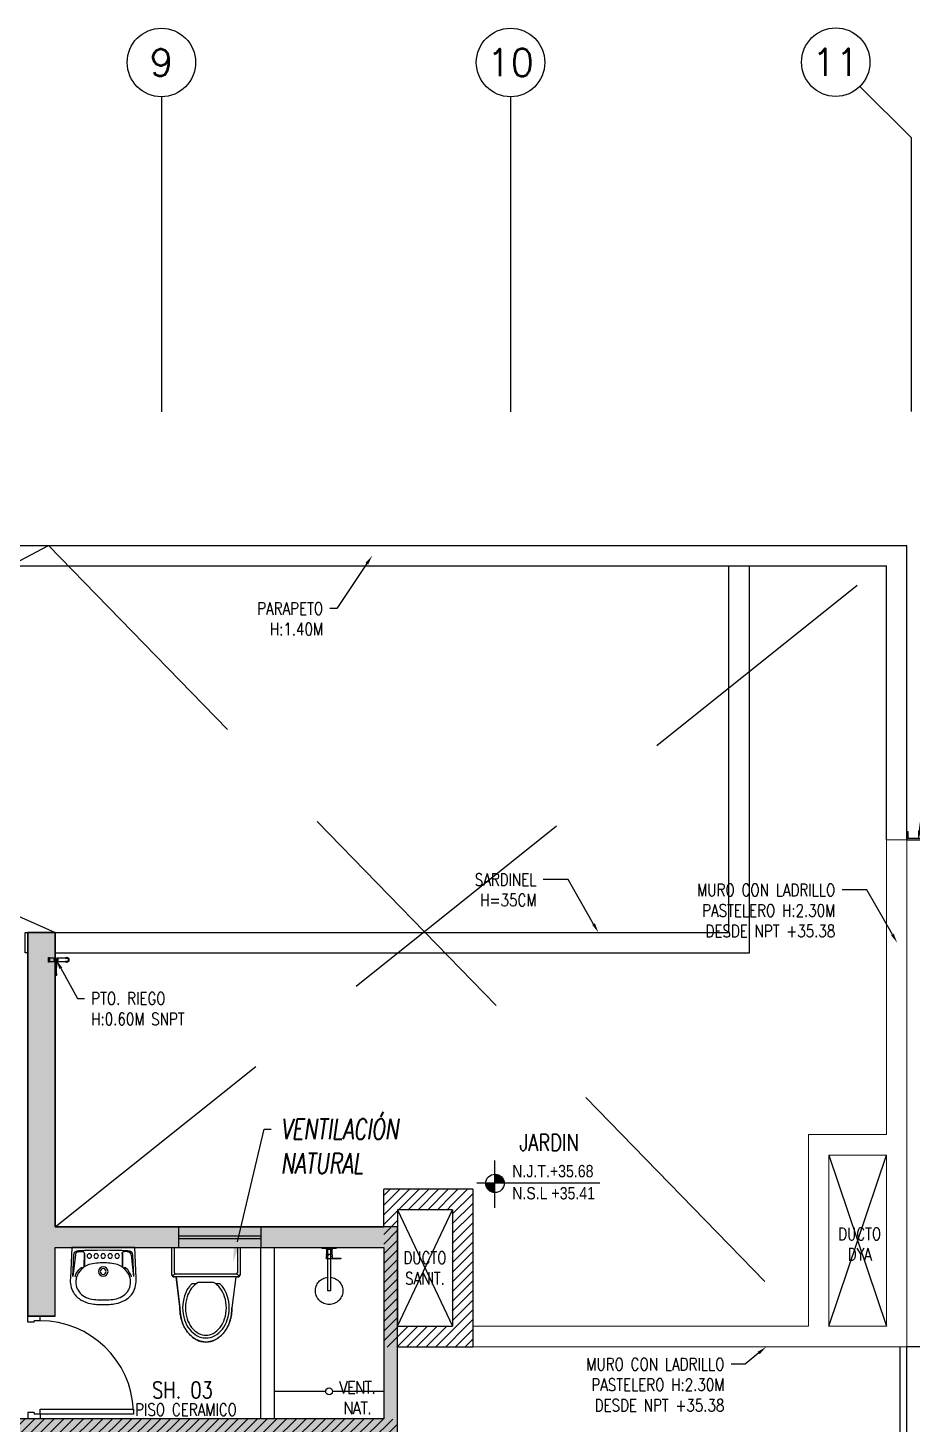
# Model space of a CAD drawing. Header units: millimetres. Extents: x -3 to 53, y -269 to 39.
# Drawn here: x 16.6 to 23.06, y -157.05 to -146.86 of the extents above; entities that cross this region are included whole.
import ezdxf
from ezdxf import colors
from ezdxf.entities.mleader import LeaderData, LeaderLine
from ezdxf.enums import TextEntityAlignment as Align
from ezdxf.math import Vec2, Vec3

# ---------------------------------------------------------------- set-up
doc = ezdxf.new("R2010")
doc.units = ezdxf.units.MM
doc.header["$LTSCALE"] = 15
for name, pattern in [('HIDDEN2', [0.1875, 0.125, -0.0625]), ('PHANTOM', [63.5, 31.75, -6.35, 6.35, -6.35, 6.35, -6.35]), ('PHANTOM2', [1.25, 0.625, -0.125, 0.125, -0.125, 0.125, -0.125])]:
    doc.linetypes.add(name, pattern=pattern)
doc.layers.get('0').update_dxf_attribs({"color": 250})
for name, color, linetype in [('A-EJES', 251, 'PHANTOM'), ('A-EST HATCH', 250, 'Continuous'), ('A-EST PLACAS', 250, 'Continuous'), ('A-EST VIGAS', 250, 'HIDDEN2'), ('A-LINEAS', 250, 'Continuous'), ('A-MOBILIARIO', 250, 'Continuous'), ('A-MURO BAJO', 251, 'Continuous'), ('A-NIVELES-NPT', 252, 'Continuous'), ('A-PROYECCIONES', 250, 'HIDDEN2'), ('A-SANITARIOS', 250, 'Continuous'), ('A-TEXTO-ACABADO PISO', 250, 'Continuous'), ('A-TEXTO-AMBIENTE', 252, 'Continuous'), ('A-TEXTO-INDICACIONES', 250, 'Continuous'), ('A_30_Sanitarios', 250, 'Continuous'), ('DLP_MOBILIARIO FIJO', 250, 'Continuous'), ('L3 Equipos y Ductos', 160, 'Continuous'), ('L6 Linea fina', 141, 'Continuous'), ('MURO CF 60', 250, 'Continuous')]:
    doc.layers.add(name, color=color, linetype=linetype)
doc.layers.add('A-MUROS', color=252, linetype='Continuous', lineweight=30)
doc.layers.add('DLP_MURO ALTO', color=250, linetype='Continuous', lineweight=20)
doc.styles.add('JNV ING', font='romans.shx', dxfattribs={"width": 0.7, "oblique": 8, "height": 0.15})
doc.styles.add('R80', font='ARIALN.TTF', dxfattribs={"height": 2.03})
doc.styles.add('ROMANS', font='romans.shx', dxfattribs={"width": 0.8})
doc.styles.add('TXT_COTAS', font='romans.shx', dxfattribs={"width": 0.8})
pattern_1 = [(45, (359.999406, -111.216353), (-0.035355339, 0.035355339), [])]

# ---------------------------------------------------------------- blocks, each defined once
blk = doc.blocks.new('TEXTO DUCTOS PT')
at = {"layer": 'A-TEXTO-INDICACIONES', "char_height": 0.09, "width": 0.4157, "attachment_point": 5, "style": 'ROMANS'}
for s, insert in [('\\pxsm1,t16;DUCTO DYA', (21.325, -5.575, 0)), ('\\pxsm1,t16;DUCTO SANIT.', (18.15, -5.75, 0))]:
    blk.add_mtext(s, dxfattribs=dict(at, insert=insert))
blk = doc.blocks.new('EST.P11')
at = {"layer": 'A-EST HATCH'}
h = blk.add_hatch(color=256, dxfattribs=at)
h.dxf.hatch_style = 1
h.paths.add_polyline_path([(6.3, 0.65), (4.7, 0.65), (4.7, 0.45), (6.3, 0.45)])
h.paths.add_polyline_path([(6.3, 7.8), (4.7, 7.8), (4.7, 7.6), (6.3, 7.6)])
h.paths.add_polyline_path([(16.8, 4.95), (16.8, 5.45), (19.2, 5.45), (19.2, 4.2), (10.55, 4.2), (10.55, 4.05), (19.2, 4.05), (19.2, 2.8), (16.8, 2.8), (16.8, 3.3), (16.6, 3.3), (16.6, 0.5), (16.8, 0.5), (16.8, 2.65), (19.3, 2.65), (19.3, 5.6), (16.8, 5.6), (16.8, 7.75), (16.6, 7.75), (16.6, 4.95)])
h.paths.add_polyline_path([(10.5, 0.5), (10.5, 7.75), (10.35, 7.75), (10.35, 5.75), (8.7, 5.75), (8.7, 5.101), (8.85, 5.101), (8.85, 5.6), (10.35, 5.6), (10.35, 2.65), (8.85, 2.65), (8.85, 3.15), (8.7, 3.149), (8.7, 2.5), (10.35, 2.5), (10.35, 0.5)])
h.paths.add_polyline_path([(2.95, 1.5), (4.85, 1.5), (4.85, 1.65), (3.1, 1.65), (3.1, 4.05), (10.3, 4.05), (10.3, 4.2), (3.1, 4.2), (3.1, 6.6), (4.85, 6.6), (4.85, 6.75), (2.95, 6.75)])
at = {"layer": 'A-EST PLACAS'}
blk.add_lwpolyline([(16.8, 4.95), (16.8, 5.45), (19.2, 5.45), (19.2, 4.2), (10.55, 4.2), (10.55, 4.05), (19.2, 4.05), (19.2, 2.8), (16.8, 2.8), (16.8, 3.3), (16.6, 3.3), (16.6, 0.5), (16.8, 0.5), (16.8, 2.65), (19.3, 2.65), (19.3, 5.6), (16.8, 5.6), (16.8, 7.75), (16.6, 7.75), (16.6, 4.95)], close=True, dxfattribs=at)
blk = doc.blocks.new('SIFON JET_PLANTA')
for p, q in [((-0.215, 0.218, 0), (-0.44, 0.19, 0)), ((-0.215, -0.23, 0), (-0.215, 0.23, 0)), ((-0.209, 0.244, 0), (-0.192, 0.227, 0)), ((-0.195, 0.25, 0), (0, 0.25, 0)), ((-0.195, -0.22, 0), (-0.195, 0.22, 0)), ((-0.185, 0.23, 0), (0, 0.23, 0)), ((0, 0.25, 0), (0, -0.25, 0)), ((-0.265, 0.072, 0), (-0.265, 0.103, 0)), ((-0.255, -0.056, 0), (-0.255, 0.056, 0)), ((-0.265, -0.103, 0), (-0.265, -0.072, 0)), ((-0.215, -0.218, 0), (-0.44, -0.19, 0)), ((-0.209, -0.244, 0), (-0.192, -0.227, 0)), ((0, -0.25, 0), (-0.195, -0.25, 0)), ((0, -0.23, 0), (-0.185, -0.23, 0))]:
    blk.add_line(p, q)
at = {"extrusion": (-2.64698e-23, 6.61744e-24, -1)}
for p, q in [((-0.432, 0.191, 0), (-0.215, 0.218, 0)), ((-0.215, 0.232, 0), (-0.214, 0.236, 0)), ((-0.215, 0.228, 0), (-0.215, 0.232, 0)), ((-0.215, 0.223, 0), (-0.215, 0.228, 0)), ((-0.215, 0.218, 0), (-0.215, 0.223, 0)), ((-0.214, 0.236, 0), (-0.213, 0.239, 0)), ((-0.213, 0.239, 0), (-0.211, 0.242, 0)), ((-0.211, 0.242, 0), (-0.209, 0.244, 0)), ((-0.209, 0.244, 0), (-0.208, 0.245, 0)), ((-0.208, 0.245, 0), (-0.205, 0.247, 0)), ((-0.205, 0.247, 0), (-0.201, 0.249, 0)), ((-0.201, 0.249, 0), (-0.195, 0.25, 0)), ((-0.195, 0.25, 0), (-0.195, 0.25, 0)), ((-0.195, 0.25, 0), (-0.161, 0.25, 0)), ((-0.161, 0.25, 0), (-0.097, 0.25, 0)), ((-0.097, 0.25, 0), (-0.032, 0.25, 0)), ((-0.032, 0.25, 0), (0, 0.25, 0)), ((0, 0.25, 0), (0, -0.25, 0)), ((-0.653, 0.098, 0), (-0.65, 0.102, 0)), ((-0.65, 0.102, 0), (-0.645, 0.108, 0)), ((-0.645, 0.108, 0), (-0.639, 0.115, 0)), ((-0.639, 0.115, 0), (-0.633, 0.121, 0)), ((-0.633, 0.121, 0), (-0.63, 0.123, 0)), ((-0.63, 0.123, 0), (-0.625, 0.128, 0)), ((-0.625, 0.128, 0), (-0.621, 0.131, 0)), ((-0.621, 0.131, 0), (-0.617, 0.134, 0)), ((-0.617, 0.134, 0), (-0.611, 0.139, 0)), ((-0.611, 0.139, 0), (-0.606, 0.142, 0)), ((-0.606, 0.142, 0), (-0.6, 0.146, 0)), ((-0.6, 0.146, 0), (-0.596, 0.148, 0)), ((-0.596, 0.148, 0), (-0.591, 0.152, 0)), ((-0.591, 0.152, 0), (-0.586, 0.154, 0)), ((-0.586, 0.154, 0), (-0.579, 0.158, 0)), ((-0.579, 0.158, 0), (-0.569, 0.163, 0)), ((-0.569, 0.163, 0), (-0.552, 0.17, 0)), ((-0.552, 0.17, 0), (-0.546, 0.172, 0)), ((-0.546, 0.172, 0), (-0.538, 0.175, 0)), ((-0.538, 0.175, 0), (-0.535, 0.176, 0)), ((-0.535, 0.176, 0), (-0.526, 0.178, 0)), ((-0.526, 0.178, 0), (-0.522, 0.18, 0)), ((-0.522, 0.18, 0), (-0.515, 0.181, 0)), ((-0.515, 0.181, 0), (-0.508, 0.183, 0)), ((-0.508, 0.183, 0), (-0.502, 0.184, 0)), ((-0.502, 0.184, 0), (-0.486, 0.187, 0)), ((-0.486, 0.187, 0), (-0.476, 0.188, 0)), ((-0.476, 0.188, 0), (-0.473, 0.188, 0)), ((-0.473, 0.188, 0), (-0.464, 0.189, 0)), ((-0.464, 0.189, 0), (-0.455, 0.19, 0)), ((-0.455, 0.19, 0), (-0.449, 0.19, 0)), ((-0.449, 0.19, 0), (-0.44, 0.19, 0)), ((-0.44, 0.19, 0), (-0.432, 0.191, 0)), ((-0.69, 0.01, 0), (-0.689, 0.014, 0)), ((-0.69, 0.004, 0), (-0.69, 0.01, 0)), ((-0.69, 0, 0), (-0.69, 0.004, 0)), ((-0.689, 0.019, 0), (-0.688, 0.024, 0)), ((-0.689, 0.014, 0), (-0.689, 0.019, 0)), ((-0.688, 0.024, 0), (-0.687, 0.028, 0)), ((-0.688, 0.024, 0), (-0.688, 0.024, 0)), ((-0.687, 0.031, 0), (-0.685, 0.036, 0)), ((-0.687, 0.028, 0), (-0.687, 0.031, 0)), ((-0.685, 0.036, 0), (-0.684, 0.042, 0)), ((-0.685, 0.036, 0), (-0.685, 0.036, 0)), ((-0.684, 0.042, 0), (-0.682, 0.048, 0)), ((-0.684, 0.042, 0), (-0.684, 0.042, 0)), ((-0.682, 0.048, 0), (-0.68, 0.052, 0)), ((-0.68, 0.052, 0), (-0.679, 0.055, 0)), ((-0.679, 0.055, 0), (-0.678, 0.058, 0)), ((-0.678, 0.058, 0), (-0.674, 0.066, 0)), ((-0.674, 0.066, 0), (-0.672, 0.07, 0)), ((-0.674, 0.066, 0), (-0.674, 0.066, 0)), ((-0.672, 0.07, 0), (-0.671, 0.073, 0)), ((-0.671, 0.073, 0), (-0.669, 0.076, 0)), ((-0.669, 0.076, 0), (-0.667, 0.078, 0)), ((-0.667, 0.078, 0), (-0.665, 0.082, 0)), ((-0.665, 0.082, 0), (-0.663, 0.085, 0)), ((-0.663, 0.085, 0), (-0.661, 0.088, 0)), ((-0.661, 0.088, 0), (-0.657, 0.094, 0)), ((-0.657, 0.094, 0), (-0.653, 0.098, 0)), ((-0.657, 0.094, 0), (-0.657, 0.094, 0)), ((-0.653, 0.098, 0), (-0.653, 0.098, 0)), ((-0.69, -0.007, 0), (-0.69, 0, 0)), ((-0.69, -0.011, 0), (-0.69, -0.007, 0)), ((-0.689, -0.016, 0), (-0.69, -0.011, 0)), ((-0.688, -0.023, 0), (-0.689, -0.016, 0)), ((-0.688, -0.026, 0), (-0.688, -0.023, 0)), ((-0.687, -0.03, 0), (-0.688, -0.026, 0)), ((-0.686, -0.032, 0), (-0.687, -0.03, 0)), ((-0.685, -0.036, 0), (-0.686, -0.032, 0)), ((-0.684, -0.042, 0), (-0.685, -0.036, 0)), ((-0.683, -0.046, 0), (-0.684, -0.042, 0)), ((-0.681, -0.049, 0), (-0.683, -0.046, 0)), ((-0.68, -0.052, 0), (-0.681, -0.049, 0)), ((-0.679, -0.055, 0), (-0.68, -0.052, 0)), ((-0.678, -0.058, 0), (-0.679, -0.055, 0)), ((-0.677, -0.06, 0), (-0.678, -0.058, 0)), ((-0.675, -0.064, 0), (-0.677, -0.06, 0)), ((-0.672, -0.07, 0), (-0.675, -0.064, 0)), ((-0.671, -0.073, 0), (-0.672, -0.07, 0)), ((-0.668, -0.077, 0), (-0.671, -0.073, 0)), ((-0.665, -0.083, 0), (-0.668, -0.077, 0)), ((-0.662, -0.086, 0), (-0.665, -0.083, 0)), ((-0.66, -0.09, 0), (-0.662, -0.086, 0)), ((-0.655, -0.096, 0), (-0.66, -0.09, 0)), ((-0.649, -0.103, 0), (-0.655, -0.096, 0)), ((-0.646, -0.107, 0), (-0.649, -0.103, 0)), ((-0.64, -0.114, 0), (-0.646, -0.107, 0)), ((-0.638, -0.116, 0), (-0.64, -0.114, 0)), ((-0.635, -0.119, 0), (-0.638, -0.116, 0)), ((-0.634, -0.12, 0), (-0.635, -0.119, 0)), ((-0.635, -0.119, 0), (-0.635, -0.119, 0)), ((-0.632, -0.122, 0), (-0.634, -0.12, 0)), ((-0.63, -0.123, 0), (-0.632, -0.122, 0)), ((-0.632, -0.122, 0), (-0.632, -0.122, 0)), ((-0.629, -0.124, 0), (-0.63, -0.123, 0)), ((-0.628, -0.125, 0), (-0.629, -0.124, 0)), ((-0.626, -0.127, 0), (-0.628, -0.125, 0)), ((-0.625, -0.128, 0), (-0.626, -0.127, 0)), ((-0.623, -0.129, 0), (-0.625, -0.128, 0)), ((-0.625, -0.128, 0), (-0.625, -0.128, 0)), ((-0.622, -0.13, 0), (-0.623, -0.129, 0)), ((-0.621, -0.131, 0), (-0.622, -0.13, 0)), ((-0.62, -0.132, 0), (-0.621, -0.131, 0)), ((-0.619, -0.132, 0), (-0.62, -0.132, 0)), ((-0.618, -0.133, 0), (-0.619, -0.132, 0)), ((-0.617, -0.134, 0), (-0.618, -0.133, 0)), ((-0.615, -0.135, 0), (-0.617, -0.134, 0)), ((-0.614, -0.136, 0), (-0.615, -0.135, 0)), ((-0.612, -0.138, 0), (-0.614, -0.136, 0)), ((-0.609, -0.14, 0), (-0.612, -0.138, 0)), ((-0.607, -0.141, 0), (-0.609, -0.14, 0)), ((-0.606, -0.142, 0), (-0.607, -0.141, 0)), ((-0.604, -0.143, 0), (-0.606, -0.142, 0)), ((-0.602, -0.145, 0), (-0.604, -0.143, 0)), ((-0.6, -0.146, 0), (-0.602, -0.145, 0)), ((-0.599, -0.147, 0), (-0.6, -0.146, 0)), ((-0.596, -0.148, 0), (-0.599, -0.147, 0)), ((-0.595, -0.149, 0), (-0.596, -0.148, 0)), ((-0.594, -0.15, 0), (-0.595, -0.149, 0)), ((-0.592, -0.151, 0), (-0.594, -0.15, 0)), ((-0.59, -0.152, 0), (-0.592, -0.151, 0)), ((-0.587, -0.154, 0), (-0.59, -0.152, 0)), ((-0.583, -0.156, 0), (-0.587, -0.154, 0)), ((-0.578, -0.159, 0), (-0.583, -0.156, 0)), ((-0.576, -0.16, 0), (-0.578, -0.159, 0)), ((-0.574, -0.161, 0), (-0.576, -0.16, 0)), ((-0.57, -0.163, 0), (-0.574, -0.161, 0)), ((-0.568, -0.164, 0), (-0.57, -0.163, 0)), ((-0.566, -0.164, 0), (-0.568, -0.164, 0)), ((-0.564, -0.165, 0), (-0.566, -0.164, 0)), ((-0.561, -0.166, 0), (-0.564, -0.165, 0)), ((-0.56, -0.167, 0), (-0.561, -0.166, 0)), ((-0.557, -0.168, 0), (-0.56, -0.167, 0)), ((-0.554, -0.169, 0), (-0.557, -0.168, 0)), ((-0.551, -0.171, 0), (-0.554, -0.169, 0)), ((-0.549, -0.171, 0), (-0.551, -0.171, 0)), ((-0.546, -0.172, 0), (-0.549, -0.171, 0)), ((-0.545, -0.173, 0), (-0.546, -0.172, 0)), ((-0.543, -0.173, 0), (-0.545, -0.173, 0)), ((-0.541, -0.174, 0), (-0.543, -0.173, 0)), ((-0.538, -0.175, 0), (-0.541, -0.174, 0)), ((-0.535, -0.176, 0), (-0.538, -0.175, 0)), ((-0.538, -0.175, 0), (-0.538, -0.175, 0)), ((-0.532, -0.177, 0), (-0.535, -0.176, 0)), ((-0.53, -0.178, 0), (-0.532, -0.177, 0)), ((-0.527, -0.178, 0), (-0.53, -0.178, 0)), ((-0.524, -0.179, 0), (-0.527, -0.178, 0)), ((-0.527, -0.178, 0), (-0.527, -0.178, 0)), ((-0.522, -0.18, 0), (-0.524, -0.179, 0)), ((-0.518, -0.181, 0), (-0.522, -0.18, 0)), ((-0.515, -0.181, 0), (-0.518, -0.181, 0)), ((-0.512, -0.182, 0), (-0.515, -0.181, 0)), ((-0.509, -0.183, 0), (-0.512, -0.182, 0)), ((-0.507, -0.183, 0), (-0.509, -0.183, 0)), ((-0.502, -0.184, 0), (-0.507, -0.183, 0)), ((-0.497, -0.185, 0), (-0.502, -0.184, 0)), ((-0.495, -0.185, 0), (-0.497, -0.185, 0)), ((-0.497, -0.185, 0), (-0.497, -0.185, 0)), ((-0.494, -0.186, 0), (-0.495, -0.185, 0)), ((-0.492, -0.186, 0), (-0.494, -0.186, 0)), ((-0.488, -0.186, 0), (-0.492, -0.186, 0)), ((-0.486, -0.187, 0), (-0.488, -0.186, 0)), ((-0.482, -0.187, 0), (-0.486, -0.187, 0)), ((-0.481, -0.187, 0), (-0.482, -0.187, 0)), ((-0.478, -0.188, 0), (-0.481, -0.187, 0)), ((-0.476, -0.188, 0), (-0.478, -0.188, 0)), ((-0.473, -0.188, 0), (-0.476, -0.188, 0)), ((-0.469, -0.189, 0), (-0.473, -0.188, 0)), ((-0.465, -0.189, 0), (-0.469, -0.189, 0)), ((-0.464, -0.189, 0), (-0.465, -0.189, 0)), ((-0.465, -0.189, 0), (-0.465, -0.189, 0)), ((-0.462, -0.189, 0), (-0.464, -0.189, 0)), ((-0.459, -0.189, 0), (-0.462, -0.189, 0)), ((-0.457, -0.19, 0), (-0.459, -0.189, 0)), ((-0.455, -0.19, 0), (-0.457, -0.19, 0)), ((-0.452, -0.19, 0), (-0.455, -0.19, 0)), ((-0.449, -0.19, 0), (-0.452, -0.19, 0)), ((-0.447, -0.19, 0), (-0.449, -0.19, 0)), ((-0.443, -0.19, 0), (-0.447, -0.19, 0)), ((-0.44, -0.19, 0), (-0.443, -0.19, 0)), ((-0.215, -0.218, 0), (-0.44, -0.19, 0)), ((-0.215, -0.227, 0), (-0.215, -0.218, 0)), ((-0.215, -0.23, 0), (-0.215, -0.227, 0)), ((-0.215, -0.233, 0), (-0.215, -0.23, 0)), ((-0.214, -0.237, 0), (-0.215, -0.233, 0)), ((-0.213, -0.239, 0), (-0.214, -0.237, 0)), ((-0.214, -0.237, 0), (-0.214, -0.237, 0)), ((-0.211, -0.242, 0), (-0.213, -0.239, 0)), ((-0.213, -0.239, 0), (-0.213, -0.239, 0)), ((-0.209, -0.244, 0), (-0.211, -0.242, 0)), ((-0.211, -0.242, 0), (-0.211, -0.242, 0)), ((-0.211, -0.242, 0), (-0.211, -0.242, 0)), ((-0.207, -0.246, 0), (-0.209, -0.244, 0)), ((-0.209, -0.244, 0), (-0.209, -0.244, 0)), ((-0.209, -0.244, 0), (-0.209, -0.244, 0)), ((-0.203, -0.248, 0), (-0.207, -0.246, 0)), ((-0.207, -0.246, 0), (-0.207, -0.246, 0)), ((-0.2, -0.249, 0), (-0.203, -0.248, 0)), ((-0.203, -0.248, 0), (-0.203, -0.248, 0)), ((-0.195, -0.25, 0), (-0.2, -0.249, 0)), ((0, -0.25, 0), (-0.195, -0.25, 0))]:
    blk.add_line(p, q, dxfattribs=at)
at = {"elevation": 0}
for points in [[(-0.265, 0.103, 0.0362), (-0.284, 0.12, 0.08725), (-0.353, 0.156, 0.077598), (-0.44, 0.17, 0.077598), (-0.527, 0.156, 0.08725), (-0.596, 0.12, 0.105601), (-0.644, 0.063, 0.12364), (-0.66, 0, 0.12364), (-0.644, -0.063, 0.105601), (-0.596, -0.12, 0.08725), (-0.527, -0.156, 0.077598), (-0.44, -0.17, 0.077598)], [(-0.255, 0.056, 0.100268), (-0.297, 0.104, 0.08725), (-0.36, 0.137, 0.077598), (-0.44, 0.15, 0.077598), (-0.52, 0.137, 0.08725), (-0.583, 0.104, 0.105601), (-0.627, 0.053, 0.12364), (-0.64, 0, 0.12364), (-0.627, -0.053, 0.105601), (-0.583, -0.104, 0.08725), (-0.52, -0.137, 0.077598), (-0.44, -0.15, 0.077598)], [(-0.44, -0.15, 0.077598), (-0.36, -0.137, 0.08725), (-0.297, -0.104, 0.100268), (-0.255, -0.056, 0.12364)], [(-0.44, -0.17, 0.077598), (-0.353, -0.156, 0.08725), (-0.284, -0.12, 0.0362), (-0.265, -0.103, 0.12364)]]:
    blk.add_lwpolyline(points, format="xyb", dxfattribs=at)
for centre, radius, start, end in [((-0.195, 0.23, 0), 0.02, 90, 180), ((-0.185, 0.22, 0), 0.01, 90, 180), ((-0.494, -0.027, 0), 0.203, 127.2348, 151.4088), ((-0.461, -0.07, 0), 0.257, 107.4741, 127.2348), ((-0.44, -0.138, 0), 0.328, 90, 107.4741), ((-0.544, 0, 0), 0.146, 151.4088, 180), ((-0.544, 0, 0), 0.146, 180, 208.5912), ((-0.494, 0.027, 0), 0.203, 208.5912, 232.7652), ((-0.461, 0.07, 0), 0.257, 232.7652, 252.5259), ((-0.44, 0.138, 0), 0.328, 252.5259, 270), ((-0.195, -0.23, 0), 0.02, 180, 270), ((-0.185, -0.22, 0), 0.01, 180, 270)]:
    blk.add_arc(centre, radius, start, end)
blk = doc.blocks.new('BOWL-ITALGRIF_VARADERO_01')
for p, q in [((-0.203, -0.197), (-0.221, -0.038)), ((0.203, -0.197), (0.221, -0.038)), ((-0.14, -0.208), (-0.142, -0.108)), ((-0.137, -0.205), (-0.137, -0.112)), ((0.138, -0.205), (0.138, -0.112)), ((0.14, -0.208), (0.142, -0.108)), ((-0.175, -0.222), (-0.154, -0.222)), ((0.175, -0.222), (0.154, -0.222))]:
    blk.add_line(p, q)
for points in [[(-0.092, 0.159, -0.02989), (-0.046, 0.165, -0.007822), (0.046, 0.165, -0.02989), (0.092, 0.159, -0.091737), (0.16, 0.134, -0.112496), (0.218, 0.079, -0.147885), (0.24, -0.026), (0.23, -0.25), (-0.23, -0.25), (-0.24, -0.026, -0.147885), (-0.218, 0.079, -0.112496), (-0.16, 0.134, -0.091737)], [(-0.05, -0.136, -0.062677), (-0.105, -0.125, -0.110639), (-0.158, -0.091, -0.120976), (-0.195, -0.034, -0.061198), (-0.2, 0, -0.21707), (-0.159, 0.092, -0.174983), (-0.055, 0.13, -0.010618), (0, 0.131, -0.010618), (0.055, 0.13, -0.174983), (0.159, 0.092, -0.21707), (0.2, 0, -0.061198), (0.195, -0.034, -0.120976), (0.158, -0.091, -0.110639), (0.105, -0.125, -0.062677), (0.05, -0.136, -0.017583), (0, -0.138, -0.017583)]]:
    blk.add_lwpolyline(points, format="xyb", close=True)
for points in [[(-0.222, -0.038), (-0.214, -0.195, 0.390823), (-0.181, -0.229, 0.017524), (0.181, -0.229, 0.390823), (0.214, -0.195), (0.222, -0.038)], [(-0.207, -0.035, 0.005), (-0.206, -0.038, 0.121292), (-0.166, -0.1, 0.007977), (-0.162, -0.103)], [(0.207, -0.035, -0.005), (0.206, -0.038, -0.121292), (0.166, -0.1, -0.007977), (0.162, -0.103)]]:
    blk.add_lwpolyline(points, format="xyb")
for centre, radius in [((0, -0.075), 0.035), ((0, -0.075), 0.0215), ((-0.101, -0.188), 0.0165), ((-0.051, -0.188), 0.0165), ((0, -0.188), 0.0165), ((0.051, -0.188), 0.0165), ((0.102, -0.188), 0.0165)]:
    blk.add_circle(centre, radius)
for centre, radius, start, end in [((-0.158, -0.099), 0.006, 226.6431, 46.6431), ((0.158, -0.099), 0.006, 133.3569, 313.3569), ((-0.175, -0.194), 0.028, 186.3111, 270), ((-0.14, -0.108), 0.002, 54.3619, 181.1374), ((-0.135, -0.112), 0.002, 56.7109, 180), ((0.105, -0.125), 9.094947017729287e-16, 0, 217.6714), ((0.136, -0.112), 0.002, 0, 123.2891), ((0.14, -0.108), 0.002, 358.8626, 125.6381), ((0.175, -0.194), 0.028, 270, 353.6889), ((-0.154, -0.205), 0.017, 270, 0), ((-0.154, -0.208), 0.014, 270, 1.1374), ((0.155, -0.205), 0.017, 180, 270), ((0.154, -0.208), 0.014, 178.8626, 270)]:
    blk.add_arc(centre, radius, start, end)
blk = doc.blocks.new('ducha marsano')
at = {"linetype": 'HIDDEN2', "ltscale": 0.5, "extrusion": (-4.9425e-10, -7.91123e-10, -1)}
for p, q in [((-0.01, 0), (0.01, 0)), ((0.01, 0), (0.01, -0.316)), ((-0.02, -0.08), (-0.02, -0.06)), ((0.021, -0.082), (-0.019, -0.082)), ((-0.015, -0.058), (-0.016, -0.058)), ((-0.01, -0.316), (-0.01, 0)), ((0.022, -0.052), (0, -0.052)), ((0.025, -0.082), (0.021, -0.082)), ((0.022, -0.052), (0.022, -0.063)), ((0.022, -0.068), (0.022, -0.077)), ((0.022, -0.077), (0.025, -0.077)), ((0.025, -0.077), (0.077, -0.077)), ((0.077, -0.082), (0.025, -0.082)), ((0.077, -0.077), (0.082, -0.077)), ((0.082, -0.082), (0.077, -0.082)), ((0.082, -0.077), (0.084, -0.077)), ((0.082, -0.077), (0.082, -0.077)), ((0.084, -0.082), (0.082, -0.082)), ((0.082, -0.082), (0.082, -0.082)), ((0.086, -0.078), (0.086, -0.08)), ((0.01, -0.316), (-0.01, -0.316))]:
    blk.add_line(p, q, dxfattribs=at)
for centre, radius, start, end in [((0.019, -0.08), 0.0015, 270, 360), ((0, -0.046), 0.02, 323.9581, 354.9298), ((0, -0.046), 0.02, 185.0702, 195.2705), ((-0.084, -0.078), 0.0015, 90, 180), ((-0.084, -0.08), 0.0015, 180, 270), ((0, -0.316), 0.1, 95.7392, 84.2608)]:
    blk.add_arc(centre, radius, start, end, dxfattribs=at)
at = {"linetype": 'HIDDEN2', "ltscale": 0.5, "extrusion": (-4.94252e-10, -7.91124e-10, -1)}
blk.add_ellipse((0, -0.052), major_axis=(-0.0225, -0.0095), ratio=0.001448, start_param=0.425436, end_param=1.567366, dxfattribs=at)
at = {"linetype": 'HIDDEN2', "ltscale": 0.5}
for points, degree in [([(-0.031, 0), (0, 0), (0.03, 0)], 2), ([(0.03, 0), (0.041, 0), (0.052, 0)], 2), ([(0.052, 0), (0.052, -0.004), (0.052, -0.008)], 2), ([(-0.053, 0), (-0.053, -0.004), (-0.053, -0.008)], 2), ([(-0.053, 0), (-0.042, 0), (-0.031, 0)], 2), ([(-0.053, -0.008), (-0.053, -0.008), (-0.053, -0.008)], 2), ([(0.03, -0.008), (0, -0.008), (-0.031, -0.008)], 2), ([(-0.022, -0.008), (-0.022, -0.009), (-0.022, -0.011)], 2), ([(-0.021, -0.011), (-0.007, -0.011), (0.007, -0.011), (0.021, -0.011)], 3), ([(-0.02, -0.011), (-0.02, -0.029), (-0.02, -0.048)], 2), ([(-0.02, -0.048), (0, -0.048), (0.02, -0.048)], 2), ([(0.02, -0.011), (0.02, -0.029), (0.02, -0.048)], 2), ([(0.022, -0.008), (0.022, -0.009), (0.022, -0.011)], 2)]:
    blk.add_open_spline(points, degree=degree, dxfattribs=at)
for points, weights in [([(-0.053, -0.008), (-0.053, -0.008), (-0.053, -0.008)], [1, 0.990847086912, 0.982266230892]), ([(-0.052, -0.008), (-0.053, -0.008), (-0.053, -0.008)], [1, 0.707106781193, 1]), ([(-0.022, -0.011), (-0.022, -0.011), (-0.021, -0.011)], [1, 0.70710678154, 1]), ([(-0.02, -0.048), (-0.02, -0.048), (-0.02, -0.048)], [1, 0.707106780138, 1]), ([(0.02, -0.048), (0.02, -0.048), (0.02, -0.048)], [1, 0.707106779703, 1]), ([(0.021, -0.011), (0.021, -0.011), (0.021, -0.011)], [1, 0.992411795776, 1]), ([(0.052, -0.008), (0.052, -0.008), (0.052, -0.008)], [1, 0.992411795771, 1])]:
    blk.add_rational_spline(points, weights, degree=2, dxfattribs=at)
for points, knots in [([(-0.031, -0.008), (-0.033, -0.008), (-0.037, -0.008), (-0.042, -0.008), (-0.046, -0.008), (-0.049, -0.008), (-0.051, -0.008), (-0.052, -0.008), (-0.052, -0.008)], [0, 0, 0, 0, 8.104572, 12.495263, 16.885954, 21.276645, 25.667336, 33.771908, 33.771908, 33.771908, 33.771908]), ([(0.022, -0.068), (0.022, -0.068), (0.022, -0.068), (0.022, -0.068), (0.022, -0.068), (0.022, -0.067), (0.022, -0.067), (0.022, -0.066), (0.022, -0.066), (0.022, -0.065), (0.022, -0.065), (0.022, -0.064), (0.022, -0.064), (0.022, -0.063), (0.022, -0.063), (0.022, -0.063), (0.022, -0.063), (0.022, -0.063)], [0.4148436, 0.4148436, 0.4148436, 0.4148436, 0.5185541, 0.5185541, 0.6222645, 0.6222645, 0.7259759, 0.7259759, 0.8296873, 0.8296873, 0.9333987, 0.9333987, 1.03711, 1.03711, 1.1408205, 1.1408205, 1.2445309, 1.2445309, 1.2445309, 1.2445309]), ([(0.052, -0.008), (0.052, -0.008), (0.051, -0.008), (0.049, -0.008), (0.046, -0.008), (0.042, -0.008), (0.037, -0.008), (0.033, -0.008), (0.03, -0.008)], [0, 0, 0, 0, 8.104572, 12.495263, 16.885954, 21.276645, 25.667336, 33.771908, 33.771908, 33.771908, 33.771908])]:
    blk.add_open_spline(points, degree=3, knots=knots, dxfattribs=at)
for points, weights, degree, knots in [([(0.021, -0.011), (0.021, -0.011), (0.021, -0.011), (0.021, -0.011), (0.021, -0.011), (0.022, -0.011), (0.022, -0.011)], [0.918641037743, 0.918640949346, 0.918640860949, 0.918640772552, 0.789223156395, 0.789223156395, 0.918640772552], 3, [0.1238988, 0.1238988, 0.1238988, 0.1238988, 0.1238993, 0.1238993, 0.1238993, 0.78603, 0.78603, 0.78603, 0.78603]), ([(0.052, -0.008), (0.052, -0.008), (0.052, -0.008), (0.052, -0.008), (0.052, -0.008)], [0.918641037749, 0.918640905153, 0.918640772558, 0.724517853988, 0.918640772558], 2, [0.1238988, 0.1238988, 0.1238988, 0.1238993, 0.1238993, 0.7860311, 0.7860311, 0.7860311])]:
    blk.add_rational_spline(points, weights, degree=degree, knots=knots, dxfattribs=at)
blk = doc.blocks.new('*U142')
for p, q in [((0.01, 0.705), (0.01, 0.75)), ((0.1, 0.715), (0.055, 0.715)), ((0.055, 0.705), (0.055, 0.715)), ((0.1, 0.715), (0.1, 0.75)), ((0.055, 0.705), (0.01, 0.705)), ((0.055, 0.045), (0.01, 0.045)), ((0.01, 0.045), (0.01, 0)), ((0.055, 0.045), (0.055, 0.035)), ((0.1, 0.035), (0.055, 0.035)), ((0.1, 0.035), (0.1, 0))]:
    blk.add_line(p, q)
blk.add_lwpolyline([(0.78, 0.07), (0.78, 0.035), (0.1, 0.035), (0.1, 0.07)], close=True)
at = {"linetype": 'HIDDEN2'}
blk.add_arc((0.1, 0.034), 0.681, 2.2301, 89.9672, dxfattribs=at)
blk = doc.blocks.new('CIRC-superior')
for p, q in [((3.95, -4), (4.13, -4)), ((4.18, -5.2), (4.18, -4))]:
    blk.add_line(p, q)
blk.add_lwpolyline([(4.12, -0.29), (4.12, -0.24), (4.13, -0.24), (4.13, -0.3), (3.9, -0.3), (3.9, -0.29)], close=True)
at = {"layer": 'A-PROYECCIONES'}
blk.add_line((4.13, -5.2), (4.13, -4), dxfattribs=at)
at = {"layer": 'DLP_MURO ALTO'}
for p, q in [((4.28, -3.85), (4.28, -2.6)), ((4.13, -4), (4.28, -4))]:
    blk.add_line(p, q, dxfattribs=at)
blk.add_lwpolyline([(4.28, -2.45), (4.28, -0.3), (4.13, -0.3), (4.13, -4)], dxfattribs=at)
blk = doc.blocks.new('SIM NIVEL PLANTA')
at = {"linetype": 'Continuous'}
h = blk.add_hatch(dxfattribs=at)
h.set_pattern_fill('_USER', color=256, scale=0.089997, angle=45, style=0, pattern_type=0)
h.set_pattern_definition([(45, (31854.49523, 23864.84028), (-0.06363728001, 0.06363728001), [])])
h.paths.add_polyline_path([(-17.33, 0), (-15.98, 0, 0.409209), (-17.33, 1.33)])
h.paths.add_polyline_path([(-18.68, 0, 0.004279), (-18.68, -0.02, 0.414214), (-17.33, -1.37), (-17.33, 0)])
for p, q in [((-17.33, -3.58), (-17.33, 3.34)), ((-2, 0), (-20, 0))]:
    blk.add_line(p, q)
blk.add_circle((-17.33, -0.02), 1.35, dxfattribs=at)
at = {"style": 'R80'}
blk.add_attdef('N.P.T.+0.00', text='', height=1.8, dxfattribs=at).set_placement((-8.87, 1.77), align=Align.MIDDLE_CENTER)
blk = doc.blocks.new('Ejes_Torre G')
at = {"layer": 'A-EJES', "linetype": 'PHANTOM2', "ltscale": 0.5}
blk.add_line((23.05, 16.352), (22.677, 16.725), dxfattribs=at)
for points in [[(17.575, 16.65), (17.575, 14.35)], [(20.125, 16.65), (20.125, 14.35)], [(23.05, 16.352), (23.05, 14.352)]]:
    blk.add_lwpolyline(points, dxfattribs=at)
at = {"layer": 'A-EJES', "linetype": 'Continuous'}
for centre in [(17.575, 16.9), (20.125, 16.9), (22.5, 16.902)]:
    blk.add_circle(centre, 0.25, dxfattribs=at)
at = {"layer": 'A-EJES', "linetype": 'Continuous', "style": 'ROMANS'}
for s, p in [('9', (17.575, 16.9)), ('10', (20.125, 16.9)), ('11', (22.5, 16.902))]:
    blk.add_text(s, height=0.2, dxfattribs=at).set_placement(p, align=Align.MIDDLE_CENTER)
blk = doc.blocks.new('Grifo_Jardin_Planta')
for points in [[(-0.016, 0.132), (-0.016, 0.139, -0.414214), (-0.006, 0.149), (0.006, 0.149, -0.414214), (0.016, 0.139), (0.016, 0.135)], [(-0.016, 0.135), (-0.016, 0.132, 0.221072), (-0.012, 0.124, 0.221072)], [(-0.012, 0.124), (-0.012, 0.139, -0.414214), (-0.006, 0.145), (0.006, 0.145, -0.414214), (0.012, 0.139), (0.012, 0.124)], [(0.012, 0.124, 0.197148), (0.016, 0.132), (0.016, 0.135)], [(0.013, 0.05), (0.014, 0.05, -0.041781), (0.015, 0.05), (0.024, 0.05), (0.084, 0.053), (0.11, 0.05, 0.414214), (0.112, 0.052), (0.112, 0.06, 0.414214), (0.11, 0.062), (0.084, 0.06), (0.024, 0.062), (0.015, 0.062, -0.056016), (0.014, 0.062), (0.013, 0.062)]]:
    blk.add_lwpolyline(points, format="xyb")
for points in [[(-0.013, 0.124), (-0.013, 0.063)], [(0.012, 0.063), (0.012, 0.124)], [(-0.013, 0.049), (-0.013, 0.007)], [(0.012, 0.007), (0.012, 0.049)]]:
    blk.add_lwpolyline(points)
blk.add_lwpolyline([(-0.016, 0.007), (0.016, 0.007), (0.016, 0), (-0.016, 0)], close=True)
for radius in [0.0143, 0.00672, 0.00563]:
    blk.add_circle((0, 0.056), radius)
blk = doc.blocks.new('A$Cf63d7a2a')
at = {"layer": 'L6 Linea fina'}
ml = blk.add_multileader_mtext('Standard', dxfattribs=at)
ml.set_content('VENTILACIÓN\\PNATURAL', color=12, style='JNV ING')
ml.set_leader_properties(color=256, linetype='ByLayer', lineweight=-1)
ml.build(insert=Vec2(0, 0))
ml.multileader.update_dxf_attribs({"dogleg_length": 0.05, "arrow_head_size": 0.15})
ctx = ml.context
ctx.base_point, ctx.char_height, ctx.arrow_head_size, ctx.landing_gap_size, ctx.plane_origin = Vec3(18.096, -1.823), 0.15, 0.15, 0.07, Vec3(19.836, -2.233)
notes = []
notes.append((ctx, [(1, (1, 1, 0), (18.046, -1.823), (1, 0), 0.05, [(0, [(17.817, -2.793)], 0, [])])]))
ctx.mtext.insert, ctx.mtext.flow_direction = Vec3(18.166, -1.748), 5
for ctx, leaders in notes:
    for number, flags, end, landing, length, lines in leaders:
        leader = LeaderData()
        leader.index, (leader.has_last_leader_line, leader.has_dogleg_vector, leader.attachment_direction) = number, flags
        leader.last_leader_point, leader.dogleg_vector, leader.dogleg_length = Vec3(end), Vec3(landing), length
        for number, points, colour, breaks in lines:
            line = LeaderLine()
            line.index, line.vertices, line.color, line.breaks = number, Vec3.list(points), colors.encode_raw_color(colour), breaks
            leader.lines.append(line)
        ctx.leaders.append(leader)

msp = doc.modelspace()

# ---------------------------------------------------------------- hatches: boundary and pattern name
at = {"layer": 'MURO CF 60'}
h = msp.add_hatch(dxfattribs=at)
h.set_pattern_fill('_USER', color=256, scale=0.05, angle=45, pattern_type=0)
h.set_pattern_definition(pattern_1)
h.paths.add_polyline_path([(19.2994, -155.3414), (19.1994, -155.3413), (19.1994, -156.3413), (19.2994, -156.3414)])
h = msp.add_hatch(dxfattribs=at)
h.set_pattern_fill('_USER', color=256, scale=0.05, angle=45, pattern_type=0)
h.set_pattern_definition(pattern_1)
h.paths.add_polyline_path([(19.6994, -155.4914), (19.2994, -155.4914), (19.2994, -155.3414), (19.6994, -155.3414)])
h = msp.add_hatch(dxfattribs=at)
h.set_pattern_fill('_USER', color=256, scale=0.05, angle=45, pattern_type=0)
h.set_pattern_definition(pattern_1)
h.paths.add_polyline_path([(19.6994, -155.3414), (19.8494, -155.3414), (19.8494, -156.3413), (19.6994, -156.3413)])
h = msp.add_hatch(dxfattribs=at)
h.set_pattern_fill('_USER', color=256, scale=0.05, angle=45, pattern_type=0)
h.set_pattern_definition(pattern_1)
h.paths.add_polyline_path([(19.8494, -156.4914), (19.1995, -156.4914), (19.1995, -156.3414), (19.8494, -156.3414)])
h = msp.add_hatch(dxfattribs=at)
h.set_pattern_fill('_USER', color=256, scale=0.05, angle=45, pattern_type=0)
h.set_pattern_definition(pattern_1)
h.paths.add_polyline_path([(19.2994, -157.0164), (2.9494, -157.0164), (2.9494, -157.1663), (19.2994, -157.1663)])

# ---------------------------------------------------------------- linework, layer by layer
at = {"layer": 'A-EST VIGAS', "color": 253}
for p, q in [((17.7, -155.6143), (17.7, -155.7643)), ((17.7, -155.6793), (18.3, -155.6793)), ((17.7, -155.6993), (18.3, -155.6993)), ((18.3, -155.6143), (18.3, -155.7643))]:
    msp.add_line(p, q, dxfattribs=at)
at = {"layer": 'A-LINEAS'}
for p, q in [((22.45, -155.0893), (22.87, -156.3393, 0)), ((22.45, -156.3393), (22.87, -155.0893, 0)), ((19.3, -156.3393, 0), (19.7, -155.4893)), ((19.3, -155.4893, 0), (19.7, -156.3393, 0)), ((18.775, -156.8143), (18.4, -156.8143)), ((19.2, -156.8143), (18.825, -156.8143))]:
    msp.add_line(p, q, dxfattribs=at)
msp.add_circle((18.8, -156.8143), 0.025, dxfattribs=at)
at = {"layer": 'A-MURO BAJO'}
for p, q in [((10.35, -150.6393), (23.02, -150.6393, 0)), ((23.02, -152.7893, 0), (23.02, -150.6393, 0)), ((10.35, -150.7893), (22.87, -150.7893)), ((22.87, -152.7893), (22.87, -150.7893)), ((18.3, -157.0143), (18.3, -155.7643)), ((18.4, -157.0143), (18.4, -155.7643))]:
    msp.add_line(p, q, dxfattribs=at)
for points in [[(16.8, -153.6143), (21.87, -153.6143), (21.87, -150.7893)], [(16.8, -153.4643), (21.72, -153.4643), (21.72, -150.7893)]]:
    msp.add_lwpolyline(points, dxfattribs=at)
at = {"layer": 'A-MUROS'}
for p, q in [((16.6, -153.4643), (16.8, -153.4643)), ((16.6, -155.7643), (16.6, -153.4643)), ((16.8, -153.4643), (16.8, -155.6143)), ((19.85, -155.3393, 0), (19.2, -155.3393, 0)), ((19.2, -155.6143), (19.2, -155.3393, 0)), ((19.85, -155.3393, 0), (19.85, -156.4893)), ((19.3, -155.4893, 0), (19.3, -156.3393)), ((19.7, -155.4893, 0), (19.3, -155.4893, 0)), ((19.7, -155.4893, 0), (19.7, -156.3393)), ((16.8, -155.6143), (19.2, -155.6143)), ((16.6, -156.2643), (16.6, -155.7643)), ((16.8, -156.2643), (16.8, -155.7643)), ((16.8, -155.7643), (19.2, -155.7643)), ((19.2, -155.7643), (19.2, -157.0143)), ((16.8, -156.2643), (16.6, -156.2643)), ((19.3, -156.3393), (19.7, -156.3393)), ((19.3, -156.4893), (19.85, -156.4893)), ((19.3, -157.6893), (19.3, -156.4893)), ((19.2, -157.0143), (10.5, -157.0143))]:
    msp.add_line(p, q, dxfattribs=at)
at = {"layer": 'A-PROYECCIONES'}
for p, q in [((10.425, -150.6393), (16.8, -153.4643)), ((11.4, -153.4643), (16.75, -150.6393)), ((16.75, -150.6393), (22.3, -156.3393)), ((16.8, -155.6143), (23.02, -150.6393, 0))]:
    msp.add_line(p, q, dxfattribs=at)
at = {"layer": 'DLP_MOBILIARIO FIJO'}
msp.add_lwpolyline([(16.6, -153.6143), (16.58, -153.6143), (16.58, -153.4643), (16.6, -153.4643)], close=True, dxfattribs=at)
at = {"layer": 'DLP_MURO ALTO'}
for p, q in [((22.3, -154.9393), (22.3, -156.3393)), ((22.87, -154.9393, 0), (22.3, -154.9393)), ((22.87, -155.0893, 0), (22.45, -155.0893)), ((22.45, -155.0893), (22.45, -156.3393)), ((22.3, -156.3393), (19.85, -156.3393)), ((22.87, -156.3393, 0), (22.45, -156.3393)), ((19.85, -156.4893), (22.87, -156.4893))]:
    msp.add_line(p, q, dxfattribs=at)

# ---------------------------------------------------------------- block references
at = {"layer": 'A-EST PLACAS'}
msp.add_blockref('EST.P11', (0, -161.2143), dxfattribs=at)
at = {"layer": 'A-MOBILIARIO'}
msp.add_blockref('*U142', (16.59, -157.0143), dxfattribs=at)
at = {"layer": 'A-NIVELES-NPT', "xscale": 0.05, "yscale": 0.05, "zscale": 0.05}
msp.add_blockref('SIM NIVEL PLANTA', (20.8775, -155.2951), dxfattribs=at).add_auto_attribs({'N.P.T.+0.00': 'N.J.T.+35.68'})
at = {"layer": 'A-SANITARIOS', "xscale": -1, "rotation": 180}
msp.add_blockref('BOWL-ITALGRIF_VARADERO_01', (17.15, -156.0143, 0), dxfattribs=at)
at = {"layer": 'A-SANITARIOS', "extrusion": (4.49068e-08, -3.60286e-08, 1), "rotation": 90.00000133122327}
msp.add_blockref('SIFON JET_PLANTA', (17.9, -155.7643, 0), dxfattribs=at)
at = {"layer": 'A-SANITARIOS', "extrusion": (-4.9425e-10, -7.91123e-10, -1), "xscale": -1, "rotation": 359.9999992996426}
msp.add_blockref('ducha marsano', (-18.8, -155.7643, 0), dxfattribs=at)
at = {"layer": 'A-TEXTO-INDICACIONES'}
msp.add_blockref('TEXTO DUCTOS PT', (1.35, -150.1643), dxfattribs=at)
at = {"layer": 'A_30_Sanitarios', "lineweight": 30, "rotation": 269.8910691581374}
msp.add_blockref('Grifo_Jardin_Planta', (16.75, -153.6642), dxfattribs=at)
at = {"layer": 'L3 Equipos y Ductos'}
msp.add_blockref('A$Cf63d7a2a', (0.2803, -153.0764), dxfattribs=at)

# ---------------------------------------------------------------- texts
at = {"layer": 'A-NIVELES-NPT', "insert": (20.1373, -155.3229), "char_height": 0.09, "attachment_point": 1, "style": 'R80'}
msp.add_mtext_dynamic_manual_height_columns('N.S.L +35.41', width=0.609411, gutter_width=12.5, heights=[0], dxfattribs=at)
at = {"layer": 'A-TEXTO-ACABADO PISO', "insert": (17.7546, -156.903), "char_height": 0.09, "attachment_point": 2, "style": 'ROMANS'}
msp.add_mtext_dynamic_manual_height_columns('PISO CERAMICO', width=1.20225, gutter_width=12.5, heights=[0], dxfattribs=at)
at = {"layer": 'A-TEXTO-AMBIENTE', "style": 'ROMANS', "width": 0.8}
for s, p in [('JARDIN', (20.4066, -155.0577, 0)), ('SH. 03', (17.729, -156.8645))]:
    msp.add_text(s, height=0.12, dxfattribs=at).set_placement(p, align=Align.CENTER)
at = {"layer": 'A-TEXTO-INDICACIONES', "insert": (19.0055, -156.8603), "char_height": 0.09, "width": 0.4157, "attachment_point": 5, "style": 'ROMANS'}
msp.add_mtext('\\pxsm1,qc,t16;{\\W0.9;\\T0.9;VENT. NAT.}', dxfattribs=at)

# ---------------------------------------------------------------- leaders
at = {"layer": 'A-TEXTO-INDICACIONES'}
ml = msp.add_multileader_mtext('Standard', dxfattribs=at)
ml.set_content('\\pxsm1;PARAPETO\\P\\pt16;H:1.40M', color=256, style='TXT_COTAS')
ml.set_leader_properties(color=256)
ml.build(insert=Vec2(0, 0))
ml.multileader.update_dxf_attribs({"dogleg_length": 0.05, "arrow_head_size": 0.07})
ctx = ml.context
ctx.base_point, ctx.char_height, ctx.arrow_head_size, ctx.landing_gap_size, ctx.plane_origin = Vec3(18.195, -151.1003), 0.09, 0.07, 0.05, Vec3(19.2496, -151.0234)
ctx.text_align_type = 2
notes = []
notes.append((ctx, [(0, (1, 1, 0), (18.8559, -151.1003), (-1, 0), 0.05, [(0, [(19.1145, -150.7145)], 0, [])])]))
ctx.mtext.insert, ctx.mtext.width, ctx.mtext.defined_height, ctx.mtext.alignment, ctx.mtext.flow_direction = Vec3(18.7559, -151.0553), 1.024058, 0.5146, 3, 5
ml = msp.add_multileader_mtext('Standard', dxfattribs=at)
ml.set_content('\\pxsm1,t16;JUNTA \\PSISMICA', color=256, style='TXT_COTAS')
ml.set_leader_properties(color=256)
ml.build(insert=Vec2(0, 0))
ml.multileader.update_dxf_attribs({"dogleg_length": 0.05, "arrow_head_size": 0.07})
ctx = ml.context
ctx.base_point, ctx.char_height, ctx.arrow_head_size, ctx.landing_gap_size, ctx.plane_origin = Vec3(23.4032, -152.0934), 0.09, 0.07, 0.05, Vec3(24.1169, -151.51)
ctx.text_align_type = 2
notes.append((ctx, [(1, (1, 1, 0), (23.1969, -152.0934), (1, 0), 0.2064, [(0, [(23.1025, -152.7918)], 0, [])])]))
ctx.mtext.insert, ctx.mtext.width, ctx.mtext.defined_height, ctx.mtext.alignment, ctx.mtext.flow_direction = Vec3(23.8475, -152.0484), 1.024058, 0.5146, 3, 5
ml = msp.add_multileader_mtext('Standard', dxfattribs=at)
ml.set_content('\\pxsm1;SARDINEL H=35CM', color=256, style='TXT_COTAS')
ml.set_leader_properties(color=256)
ml.build(insert=Vec2(0, 0))
ml.multileader.update_dxf_attribs({"dogleg_length": 0.05, "arrow_head_size": 0.07})
ctx = ml.context
ctx.base_point, ctx.char_height, ctx.arrow_head_size, ctx.landing_gap_size, ctx.plane_origin = Vec3(19.7774, -153.0787), 0.09, 0.07, 0.05, Vec3(20.5694, -153.2847)
ctx.text_align_type = 2
notes.append((ctx, [(0, (1, 1, 0), (20.5456, -153.0787), (-1, 0), 0.1814, [(0, [(20.7662, -153.4643)], 0, [])])]))
ctx.mtext.insert, ctx.mtext.width, ctx.mtext.defined_height, ctx.mtext.alignment, ctx.mtext.flow_direction = Vec3(20.3142, -153.0337), 0.597195, 0.8046, 3, 5
ml = msp.add_multileader_mtext('Standard', dxfattribs=at)
ml.set_content('\\pxsm1;MURO CON LADRILLO PASTELERO H:2.30M DESDE NPT +35.38', color=256, style='TXT_COTAS')
ml.set_leader_properties(color=256)
ml.build(insert=Vec2(0, 0))
ml.multileader.update_dxf_attribs({"dogleg_length": 0.05, "arrow_head_size": 0.07})
ctx = ml.context
ctx.base_point, ctx.char_height, ctx.arrow_head_size, ctx.landing_gap_size, ctx.plane_origin = Vec3(21.3151, -153.1543), 0.09, 0.07, 0.05, Vec3(22.7517, -153.3603)
ctx.text_align_type = 2
notes.append((ctx, [(0, (1, 1, 0), (22.7279, -153.1543), (-1, 0), 0.1814, [(0, [(22.9485, -153.5398)], 0, [])])]))
ctx.mtext.insert, ctx.mtext.width, ctx.mtext.defined_height, ctx.mtext.alignment, ctx.mtext.flow_direction = Vec3(22.4965, -153.1093), 1.401215, 0.8046, 3, 5
ml = msp.add_multileader_mtext('Standard', dxfattribs=at)
ml.set_content('\\pxsm1,t16;PTO. RIEGO H:0.60M SNPT', color=256, style='TXT_COTAS')
ml.set_leader_properties(color=256)
ml.build(insert=Vec2(0, 0))
ml.multileader.update_dxf_attribs({"dogleg_length": 0.05, "arrow_head_size": 0.07})
ctx = ml.context
ctx.base_point, ctx.char_height, ctx.arrow_head_size, ctx.landing_gap_size, ctx.plane_origin = Vec3(17.0124, -153.9465), 0.09, 0.07, 0.05, Vec3(18.0358, -153.9736)
notes.append((ctx, [(1, (1, 1, 0), (16.9624, -153.9465), (1, 0), 0.05, [(0, [(16.8062, -153.6647)], 0, [])])]))
ctx.mtext.insert, ctx.mtext.width, ctx.mtext.defined_height, ctx.mtext.flow_direction = Vec3(17.0624, -153.9015), 0.885195, 0.5146, 5
ml = msp.add_multileader_mtext('Standard', dxfattribs=at)
ml.set_content('\\pxsm1;MURO CON LADRILLO PASTELERO H:2.30M DESDE NPT +35.38', color=256, style='TXT_COTAS')
ml.set_leader_properties(color=256)
ml.build(insert=Vec2(0, 0))
ml.multileader.update_dxf_attribs({"dogleg_length": 0.05, "arrow_head_size": 0.07})
ctx = ml.context
ctx.base_point, ctx.char_height, ctx.arrow_head_size, ctx.landing_gap_size, ctx.plane_origin = Vec3(20.5054, -156.6158), 0.09, 0.07, 0.05, Vec3(21.9409, -157.4619)
ctx.text_align_type = 2
notes.append((ctx, [(0, (1, 1, 0), (21.8384, -156.6158), (-1, 0), 0.1015, [(0, [(21.9911, -156.4893)], 0, [])])]))
ctx.mtext.insert, ctx.mtext.width, ctx.mtext.defined_height, ctx.mtext.alignment, ctx.mtext.flow_direction = Vec3(21.6869, -156.5708), 1.401215, 0.8046, 3, 5
for ctx, leaders in notes:
    for number, flags, end, landing, length, lines in leaders:
        leader = LeaderData()
        leader.index, (leader.has_last_leader_line, leader.has_dogleg_vector, leader.attachment_direction) = number, flags
        leader.last_leader_point, leader.dogleg_vector, leader.dogleg_length = Vec3(end), Vec3(landing), length
        for number, points, colour, breaks in lines:
            line = LeaderLine()
            line.index, line.vertices, line.color, line.breaks = number, Vec3.list(points), colors.encode_raw_color(colour), breaks
            leader.lines.append(line)
        ctx.leaders.append(leader)

# ---------------------------------------------------------------- next in the draw order: block references
at = {"xscale": -1}
msp.add_blockref('CIRC-superior', (27.15, -152.4893), dxfattribs=at)

# ---------------------------------------------------------------- next in the draw order: block references
at = {"layer": 'A-MUROS'}
msp.add_blockref('Ejes_Torre G', (0, -164.0143), dxfattribs=at)

doc.saveas('drawing.dxf')
